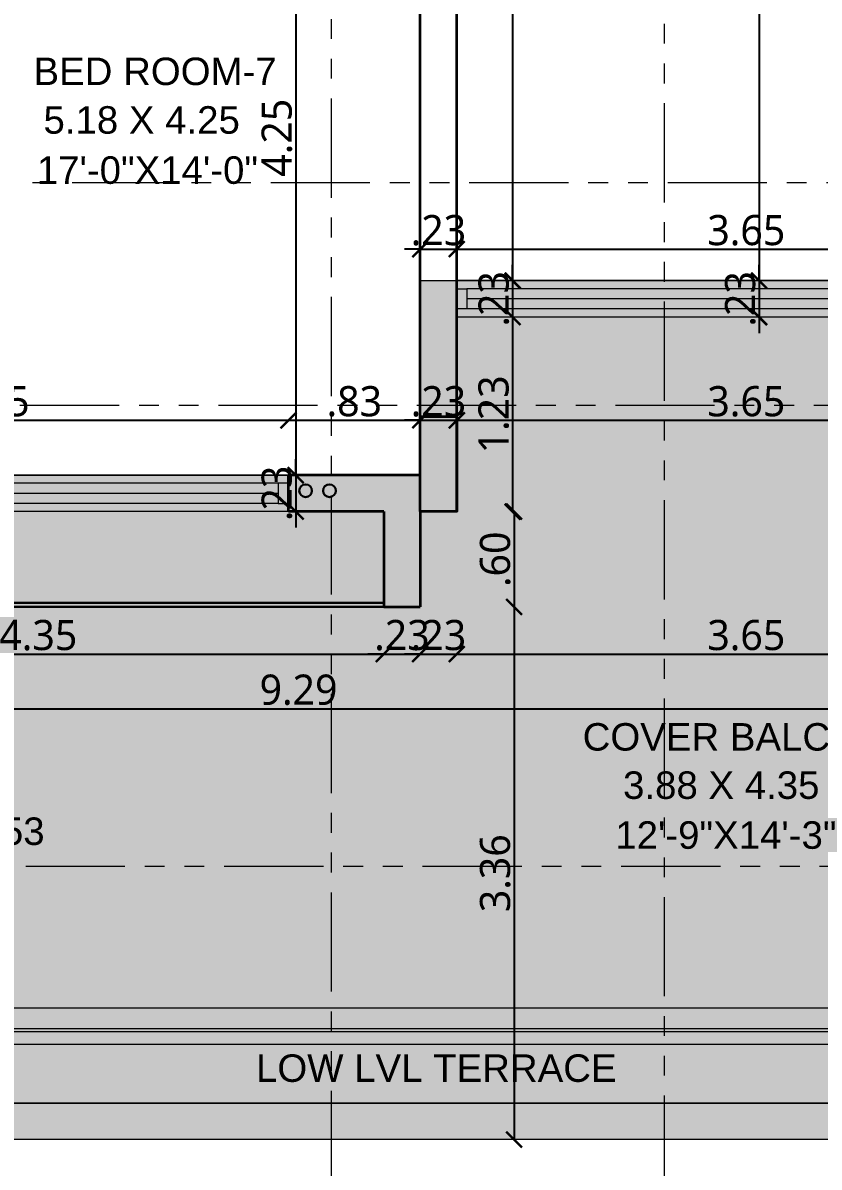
# Model space of a CAD drawing. Extents: x 2450 to 2649, y -7 to 131.
# Drawn here: x 2458.09 to 2463.1, y 55.5 to 62.7 of the extents above; entities that cross this region are included whole.
import ezdxf

# ---------------------------------------------------------------- set-up
doc = ezdxf.new("R2010")
doc.units = 0
doc.header["$MEASUREMENT"] = 0
doc.header["$PDMODE"] = 34
doc.linetypes.add('HIDDEN', pattern=[0.375, 0.25, -0.125])
doc.linetypes.add('PHANTOM2', pattern=[1.25, 0.625, -0.125, 0.125, -0.125, 0.125, -0.125])
for name, color, linetype, lineweight in [('COLUMN', 5, 'Continuous', 35), ('DOOR-WINDOW', 35, 'Continuous', 13), ('DROP', 35, 'Continuous', 13), ('M.S.JALI', 200, 'Continuous', 30), ('PIPE', 240, 'Continuous', 30), ('SECTION LINE', 3, 'PHANTOM2', 5), ('terrace-02', 63, 'Continuous', 18), ('TEXT-1', 7, 'Continuous', 9), ('WALL', 30, 'Continuous', 35), ('WINDOW-LINE', 25, 'Continuous', 9)]:
    doc.layers.add(name, color=color, linetype=linetype, lineweight=lineweight)
for name, color, linetype, lineweight, true_color in [('COULMN HATCH', 7, 'Continuous', 13, 0xadadad), ('HEATCH BEAM BOTTOM', 7, 'Continuous', 13, 0x92bdc9), ('R.C.C PROJATION', 7, 'HIDDEN', 13, 0xa32900), ('RAILING', 7, 'Continuous', 5, 0x994d00), ('WORKING DIM', 7, 'Continuous', 15, 0x292929)]:
    doc.layers.add(name, color=color, linetype=linetype, lineweight=lineweight, true_color=true_color)
doc.styles.add('ARIAL', font='arial.ttf')
doc.styles.get("Standard").update_dxf_attribs({"font": 'malgunsl.ttf'})
doc.dimstyles.new('R07', dxfattribs={"dimtxt": 0.19, "dimasz": 0.1, "dimexe": 0.18, "dimexo": 0.0625, "dimgap": 0.02, "dimtad": 1, "dimzin": 4, "dimdsep": 46, "dimtxsty": 'Standard', "dimblk": 'ARCHTICK', "dimcen": 0, "dimse1": 1, "dimse2": 1, "dimclrd": 256, "dimclre": 48, "dimclrt": 256, "dimadec": 0, "dimazin": 0, "dimtm": 1e-09, "dimtfac": 1, "dimtix": 1, "dimtmove": 1, "dimatfit": 3, "dimfxl": 0.18, "dimtolj": 1, "dimtzin": 0, "dimlwe": 15, "dimarcsym": 0})

# ---------------------------------------------------------------- blocks, each defined once
blk = doc.blocks.new('*U47')
at = {"layer": 'WINDOW-LINE'}
for p, q in [((175536.9, -38873.47), (175536.9, -38730.75)), ((175545.9, -38873.47), (175545.9, -38730.75))]:
    blk.add_line(p, q, dxfattribs=at)
at = {"layer": 'WINDOW-LINE', "color": 35, "true_color": 0x9d754d}
for p, q in [((175538.9, -38870.97), (175538.9, -38733.25)), ((175543.9, -38870.97), (175543.9, -38733.25))]:
    blk.add_line(p, q, dxfattribs=at)
at = {"layer": 'WINDOW-LINE', "color": 4, "true_color": 0x24ffff}
blk.add_line((175541.4, -38870.97), (175541.4, -38733.25), dxfattribs=at)
at = {"layer": 'WINDOW-LINE'}
for points in [[(175536.9, -38730.75), (175545.9, -38730.75), (175545.9, -38730.75), (175536.9, -38730.75)], [(175536.9, -38873.47), (175545.9, -38873.47), (175545.9, -38873.47), (175536.9, -38873.47)]]:
    blk.add_lwpolyline(points, close=True, dxfattribs=at)
at = {"layer": 'WINDOW-LINE', "color": 35, "true_color": 0x9d754d}
for points in [[(175538.9, -38730.75), (175543.9, -38730.75), (175543.9, -38733.25), (175538.9, -38733.25)], [(175538.9, -38873.47), (175543.9, -38873.47), (175543.9, -38870.97), (175538.9, -38870.97)]]:
    blk.add_lwpolyline(points, close=True, dxfattribs=at)
blk = doc.blocks.new('*U73')
at = {"layer": 'WINDOW-LINE'}
for p, q in [((175536.9, -38838.75), (175536.9, -38692.01)), ((175545.9, -38838.75), (175545.9, -38692.01))]:
    blk.add_line(p, q, dxfattribs=at)
at = {"layer": 'WINDOW-LINE', "color": 35, "true_color": 0x9d754d}
for p, q in [((175538.9, -38836.25), (175538.9, -38694.51)), ((175543.9, -38836.25), (175543.9, -38694.51))]:
    blk.add_line(p, q, dxfattribs=at)
at = {"layer": 'WINDOW-LINE', "color": 4, "true_color": 0x24ffff}
blk.add_line((175541.4, -38836.25), (175541.4, -38694.51), dxfattribs=at)
at = {"layer": 'WINDOW-LINE'}
for points in [[(175536.9, -38692.01), (175545.9, -38692.01), (175545.9, -38692.01), (175536.9, -38692.01)], [(175536.9, -38838.75), (175545.9, -38838.75), (175545.9, -38838.75), (175536.9, -38838.75)]]:
    blk.add_lwpolyline(points, close=True, dxfattribs=at)
at = {"layer": 'WINDOW-LINE', "color": 35, "true_color": 0x9d754d}
for points in [[(175538.9, -38692.01), (175543.9, -38692.01), (175543.9, -38694.51), (175538.9, -38694.51)], [(175538.9, -38838.75), (175543.9, -38838.75), (175543.9, -38836.25), (175538.9, -38836.25)]]:
    blk.add_lwpolyline(points, close=True, dxfattribs=at)
blk = doc.blocks.new('_ArchTick')
at = {"color": 0, "linetype": 'ByBlock', "const_width": 0.15}
blk.add_lwpolyline([(-0.5, -0.5), (0.5, 0.5)], dxfattribs=at)
blk = doc.blocks.new('*D3886')
at = {"layer": 'DEFPOINTS', "color": 0, "transparency": 16777216}
for p in [(2456.0128, 59.2388), (2460.3628, 59.2388), (2460.3628, 58.7273)]:
    blk.add_point(p, dxfattribs=at)
at = {"layer": 'WORKING DIM', "lineweight": -2, "transparency": 16777216}
blk.add_line((2456.0128, 58.7273), (2460.3628, 58.7273), dxfattribs=at)
at = {"layer": 'WORKING DIM', "lineweight": -2, "transparency": 16777216, "xscale": 0.1, "yscale": 0.1, "zscale": 0.1, "rotation": 180}
blk.add_blockref('_ArchTick', (2456.0128, 58.7273), dxfattribs=at)
at = {"layer": 'WORKING DIM', "lineweight": -2, "transparency": 16777216, "xscale": 0.1, "yscale": 0.1, "zscale": 0.1}
blk.add_blockref('_ArchTick', (2460.3628, 58.7273), dxfattribs=at)
at = {"layer": 'WORKING DIM', "transparency": 16777216, "insert": (2458.1878, 58.8456), "char_height": 0.19, "attachment_point": 5}
blk.add_mtext('\\A1;4.35', dxfattribs=at)
blk = doc.blocks.new('*D3887')
at = {"layer": 'DEFPOINTS', "color": 0, "transparency": 16777216}
for p in [(2460.5928, 59.6246), (2460.8228, 59.6246), (2460.8228, 58.7273)]:
    blk.add_point(p, dxfattribs=at)
at = {"layer": 'WORKING DIM', "lineweight": -2, "transparency": 16777216}
for p, q in [((2460.5928, 58.7273), (2460.4928, 58.7273)), ((2460.5928, 58.7273), (2460.8228, 58.7273)), ((2460.8228, 58.7273), (2460.9228, 58.7273))]:
    blk.add_line(p, q, dxfattribs=at)
at = {"layer": 'WORKING DIM', "lineweight": -2, "transparency": 16777216, "xscale": 0.1, "yscale": 0.1, "zscale": 0.1}
blk.add_blockref('_ArchTick', (2460.5928, 58.7273), dxfattribs=at)
at = {"layer": 'WORKING DIM', "lineweight": -2, "transparency": 16777216, "xscale": 0.1, "yscale": 0.1, "zscale": 0.1, "rotation": 180}
blk.add_blockref('_ArchTick', (2460.8228, 58.7273), dxfattribs=at)
at = {"layer": 'WORKING DIM', "transparency": 16777216, "insert": (2460.7078, 58.8456), "char_height": 0.19, "attachment_point": 5}
blk.add_mtext('\\A1;.23', dxfattribs=at)
blk = doc.blocks.new('*D3888')
at = {"layer": 'DEFPOINTS', "color": 0, "transparency": 16777216}
for p in [(2464.4701, 59.7996), (2460.8228, 59.6246), (2464.4701, 58.7273)]:
    blk.add_point(p, dxfattribs=at)
at = {"layer": 'WORKING DIM', "lineweight": -2, "transparency": 16777216}
blk.add_line((2460.8228, 58.7273), (2464.4701, 58.7273), dxfattribs=at)
at = {"layer": 'WORKING DIM', "lineweight": -2, "transparency": 16777216, "xscale": 0.1, "yscale": 0.1, "zscale": 0.1, "rotation": 180}
blk.add_blockref('_ArchTick', (2460.8228, 58.7273), dxfattribs=at)
at = {"layer": 'WORKING DIM', "lineweight": -2, "transparency": 16777216, "xscale": 0.1, "yscale": 0.1, "zscale": 0.1}
blk.add_blockref('_ArchTick', (2464.4701, 58.7273), dxfattribs=at)
at = {"layer": 'WORKING DIM', "transparency": 16777216, "insert": (2462.6465, 58.8456), "char_height": 0.19, "attachment_point": 5}
blk.add_mtext('\\A1;3.65', dxfattribs=at)
blk = doc.blocks.new('*D3894')
at = {"layer": 'DEFPOINTS', "color": 0, "transparency": 16777216}
for p in [(2464.4701, 59.5055), (2455.1828, 59.4455), (2464.4701, 58.3832)]:
    blk.add_point(p, dxfattribs=at)
at = {"layer": 'WORKING DIM', "lineweight": -2, "transparency": 16777216}
blk.add_line((2455.1828, 58.3832), (2464.4701, 58.3832), dxfattribs=at)
at = {"layer": 'WORKING DIM', "lineweight": -2, "transparency": 16777216, "xscale": 0.1, "yscale": 0.1, "zscale": 0.1, "rotation": 180}
blk.add_blockref('_ArchTick', (2455.1828, 58.3832), dxfattribs=at)
at = {"layer": 'WORKING DIM', "lineweight": -2, "transparency": 16777216, "xscale": 0.1, "yscale": 0.1, "zscale": 0.1}
blk.add_blockref('_ArchTick', (2464.4701, 58.3832), dxfattribs=at)
at = {"layer": 'WORKING DIM', "transparency": 16777216, "insert": (2459.8265, 58.5015), "char_height": 0.19, "attachment_point": 5}
blk.add_mtext('\\A1;9.29', dxfattribs=at)
blk = doc.blocks.new('*D3940')
at = {"layer": 'DEFPOINTS', "color": 0, "transparency": 16777216}
for p in [(2459.5428, 64.1046), (2459.5428, 59.8546), (2459.8087, 59.8546)]:
    blk.add_point(p, dxfattribs=at)
at = {"layer": 'WORKING DIM', "lineweight": -2, "transparency": 16777216}
blk.add_line((2459.8087, 64.1046), (2459.8087, 59.8546), dxfattribs=at)
at = {"layer": 'WORKING DIM', "lineweight": -2, "transparency": 16777216, "xscale": 0.1, "yscale": 0.1, "zscale": 0.1}
for p, rotation in [((2459.8087, 64.1046), 90), ((2459.8087, 59.8546), 270)]:
    blk.add_blockref('_ArchTick', p, dxfattribs=dict(at, rotation=rotation))
at = {"layer": 'WORKING DIM', "transparency": 16777216, "insert": (2459.6905, 61.9796), "char_height": 0.19, "attachment_point": 5, "rotation": 90}
blk.add_mtext('\\A1;4.25', dxfattribs=at)
blk = doc.blocks.new('*D3941')
at = {"layer": 'DEFPOINTS', "color": 0, "transparency": 16777216}
for p in [(2459.5428, 59.8546), (2459.5428, 59.6246), (2459.8087, 59.6246)]:
    blk.add_point(p, dxfattribs=at)
at = {"layer": 'WORKING DIM', "lineweight": -2, "transparency": 16777216}
for p, q in [((2459.8087, 59.8546), (2459.8087, 59.9546)), ((2459.8087, 59.8546), (2459.8087, 59.6246)), ((2459.8087, 59.6246), (2459.8087, 59.5246))]:
    blk.add_line(p, q, dxfattribs=at)
at = {"layer": 'WORKING DIM', "lineweight": -2, "transparency": 16777216, "xscale": 0.1, "yscale": 0.1, "zscale": 0.1}
for p, rotation in [((2459.8087, 59.8546), 270), ((2459.8087, 59.6246), 90)]:
    blk.add_blockref('_ArchTick', p, dxfattribs=dict(at, rotation=rotation))
at = {"layer": 'WORKING DIM', "transparency": 16777216, "insert": (2459.6904, 59.7396), "char_height": 0.19, "attachment_point": 5, "rotation": 90}
blk.add_mtext('\\A1;.23', dxfattribs=at)
blk = doc.blocks.new('*D3949')
at = {"layer": 'DEFPOINTS', "color": 0, "transparency": 16777216}
for p in [(2461.6528, 66.4496), (2461.6528, 61.0796), (2462.7271, 61.0796)]:
    blk.add_point(p, dxfattribs=at)
at = {"layer": 'WORKING DIM', "lineweight": -2, "transparency": 16777216}
blk.add_line((2462.7271, 66.4496), (2462.7271, 61.0796), dxfattribs=at)
at = {"layer": 'WORKING DIM', "lineweight": -2, "transparency": 16777216, "xscale": 0.1, "yscale": 0.1, "zscale": 0.1}
for p, rotation in [((2462.7271, 66.4496), 90), ((2462.7271, 61.0796), 270)]:
    blk.add_blockref('_ArchTick', p, dxfattribs=dict(at, rotation=rotation))
at = {"layer": 'WORKING DIM', "transparency": 16777216, "insert": (2462.6088, 63.7646), "char_height": 0.19, "attachment_point": 5, "rotation": 90}
blk.add_mtext('\\A1;5.37', dxfattribs=at)
blk = doc.blocks.new('*D3950')
at = {"layer": 'DEFPOINTS', "color": 0, "transparency": 16777216}
for p in [(2461.6528, 61.0796), (2460.8228, 60.8496), (2462.7271, 60.8496)]:
    blk.add_point(p, dxfattribs=at)
at = {"layer": 'WORKING DIM', "lineweight": -2, "transparency": 16777216}
for p, q in [((2462.7271, 61.0796), (2462.7271, 61.1796)), ((2462.7271, 61.0796), (2462.7271, 60.8496)), ((2462.7271, 60.8496), (2462.7271, 60.7496))]:
    blk.add_line(p, q, dxfattribs=at)
at = {"layer": 'WORKING DIM', "lineweight": -2, "transparency": 16777216, "xscale": 0.1, "yscale": 0.1, "zscale": 0.1}
for p, rotation in [((2462.7271, 61.0796), 270), ((2462.7271, 60.8496), 90)]:
    blk.add_blockref('_ArchTick', p, dxfattribs=dict(at, rotation=rotation))
at = {"layer": 'WORKING DIM', "transparency": 16777216, "insert": (2462.6088, 60.9646), "char_height": 0.19, "attachment_point": 5, "rotation": 90}
blk.add_mtext('\\A1;.23', dxfattribs=at)
blk = doc.blocks.new('*D3959')
at = {"layer": 'DEFPOINTS', "color": 0, "transparency": 16777216}
for p in [(2460.8228, 64.9496), (2460.8228, 61.0796), (2461.1747, 61.0796)]:
    blk.add_point(p, dxfattribs=at)
at = {"layer": 'WORKING DIM', "lineweight": -2, "transparency": 16777216}
blk.add_line((2461.1747, 64.9496), (2461.1747, 61.0796), dxfattribs=at)
at = {"layer": 'WORKING DIM', "lineweight": -2, "transparency": 16777216, "xscale": 0.1, "yscale": 0.1, "zscale": 0.1}
for p, rotation in [((2461.1747, 64.9496), 90), ((2461.1747, 61.0796), 270)]:
    blk.add_blockref('_ArchTick', p, dxfattribs=dict(at, rotation=rotation))
at = {"layer": 'WORKING DIM', "transparency": 16777216, "insert": (2461.0564, 63.0146), "char_height": 0.19, "attachment_point": 5, "rotation": 90}
blk.add_mtext('\\A1;3.87', dxfattribs=at)
blk = doc.blocks.new('*D3960')
at = {"layer": 'DEFPOINTS', "color": 0, "transparency": 16777216}
for p in [(2460.8228, 61.0796), (2460.8228, 60.8496), (2461.1747, 60.8496)]:
    blk.add_point(p, dxfattribs=at)
at = {"layer": 'WORKING DIM', "lineweight": -2, "transparency": 16777216}
for p, q in [((2461.1747, 61.0796), (2461.1747, 61.1796)), ((2461.1747, 61.0796), (2461.1747, 60.8496)), ((2461.1747, 60.8496), (2461.1747, 60.7496))]:
    blk.add_line(p, q, dxfattribs=at)
at = {"layer": 'WORKING DIM', "lineweight": -2, "transparency": 16777216, "xscale": 0.1, "yscale": 0.1, "zscale": 0.1}
for p, rotation in [((2461.1747, 61.0796), 270), ((2461.1747, 60.8496), 90)]:
    blk.add_blockref('_ArchTick', p, dxfattribs=dict(at, rotation=rotation))
at = {"layer": 'WORKING DIM', "transparency": 16777216, "insert": (2461.0564, 60.9646), "char_height": 0.19, "attachment_point": 5, "rotation": 90}
blk.add_mtext('\\A1;.23', dxfattribs=at)
blk = doc.blocks.new('*D3961')
at = {"layer": 'DEFPOINTS', "color": 0, "transparency": 16777216}
for p in [(2460.8228, 60.8496), (2460.8228, 59.6246), (2461.1747, 59.6246)]:
    blk.add_point(p, dxfattribs=at)
at = {"layer": 'WORKING DIM', "lineweight": -2, "transparency": 16777216}
blk.add_line((2461.1747, 60.8496), (2461.1747, 59.6246), dxfattribs=at)
at = {"layer": 'WORKING DIM', "lineweight": -2, "transparency": 16777216, "xscale": 0.1, "yscale": 0.1, "zscale": 0.1}
for p, rotation in [((2461.1747, 60.8496), 90), ((2461.1747, 59.6246), 270)]:
    blk.add_blockref('_ArchTick', p, dxfattribs=dict(at, rotation=rotation))
at = {"layer": 'WORKING DIM', "transparency": 16777216, "insert": (2461.0559, 60.2371), "char_height": 0.19, "attachment_point": 5, "rotation": 90}
blk.add_mtext('\\A1;1.23', dxfattribs=at)
blk = doc.blocks.new('*D4079')
at = {"layer": 'DEFPOINTS', "color": 0, "transparency": 16777216}
for p in [(2459.7628, 60.1999), (2456.0128, 59.8546), (2459.7628, 59.8546)]:
    blk.add_point(p, dxfattribs=at)
at = {"layer": 'WORKING DIM', "lineweight": -2, "transparency": 16777216}
blk.add_line((2456.0128, 60.1999), (2459.7628, 60.1999), dxfattribs=at)
at = {"layer": 'WORKING DIM', "lineweight": -2, "transparency": 16777216, "xscale": 0.1, "yscale": 0.1, "zscale": 0.1, "rotation": 180}
blk.add_blockref('_ArchTick', (2456.0128, 60.1999), dxfattribs=at)
at = {"layer": 'WORKING DIM', "lineweight": -2, "transparency": 16777216, "xscale": 0.1, "yscale": 0.1, "zscale": 0.1}
blk.add_blockref('_ArchTick', (2459.7628, 60.1999), dxfattribs=at)
at = {"layer": 'WORKING DIM', "transparency": 16777216, "insert": (2457.8878, 60.3182), "char_height": 0.19, "attachment_point": 5}
blk.add_mtext('\\A1;3.75', dxfattribs=at)
blk = doc.blocks.new('*D4080')
at = {"layer": 'DEFPOINTS', "color": 0, "transparency": 16777216}
for p in [(2460.5928, 60.1999), (2459.7628, 59.8546), (2460.5928, 59.8546)]:
    blk.add_point(p, dxfattribs=at)
at = {"layer": 'WORKING DIM', "lineweight": -2, "transparency": 16777216}
blk.add_line((2459.7628, 60.1999), (2460.5928, 60.1999), dxfattribs=at)
at = {"layer": 'WORKING DIM', "lineweight": -2, "transparency": 16777216, "xscale": 0.1, "yscale": 0.1, "zscale": 0.1, "rotation": 180}
blk.add_blockref('_ArchTick', (2459.7628, 60.1999), dxfattribs=at)
at = {"layer": 'WORKING DIM', "lineweight": -2, "transparency": 16777216, "xscale": 0.1, "yscale": 0.1, "zscale": 0.1}
blk.add_blockref('_ArchTick', (2460.5928, 60.1999), dxfattribs=at)
at = {"layer": 'WORKING DIM', "transparency": 16777216, "insert": (2460.1778, 60.3182), "char_height": 0.19, "attachment_point": 5}
blk.add_mtext('\\A1;.83', dxfattribs=at)
blk = doc.blocks.new('*D4081')
at = {"layer": 'DEFPOINTS', "color": 0, "transparency": 16777216}
for p in [(2460.8228, 60.1999), (2460.5928, 59.8546), (2460.8228, 59.8546)]:
    blk.add_point(p, dxfattribs=at)
at = {"layer": 'WORKING DIM', "lineweight": -2, "transparency": 16777216}
for p, q in [((2460.5928, 60.1999), (2460.4928, 60.1999)), ((2460.5928, 60.1999), (2460.8228, 60.1999)), ((2460.8228, 60.1999), (2460.9228, 60.1999))]:
    blk.add_line(p, q, dxfattribs=at)
at = {"layer": 'WORKING DIM', "lineweight": -2, "transparency": 16777216, "xscale": 0.1, "yscale": 0.1, "zscale": 0.1}
blk.add_blockref('_ArchTick', (2460.5928, 60.1999), dxfattribs=at)
at = {"layer": 'WORKING DIM', "lineweight": -2, "transparency": 16777216, "xscale": 0.1, "yscale": 0.1, "zscale": 0.1, "rotation": 180}
blk.add_blockref('_ArchTick', (2460.8228, 60.1999), dxfattribs=at)
at = {"layer": 'WORKING DIM', "transparency": 16777216, "insert": (2460.7078, 60.3182), "char_height": 0.19, "attachment_point": 5}
blk.add_mtext('\\A1;.23', dxfattribs=at)
blk = doc.blocks.new('*D4082')
at = {"layer": 'DEFPOINTS', "color": 0, "transparency": 16777216}
for p in [(2464.4701, 60.1999), (2460.8228, 59.8546), (2464.4701, 59.7996)]:
    blk.add_point(p, dxfattribs=at)
at = {"layer": 'WORKING DIM', "lineweight": -2, "transparency": 16777216}
blk.add_line((2460.8228, 60.1999), (2464.4701, 60.1999), dxfattribs=at)
at = {"layer": 'WORKING DIM', "lineweight": -2, "transparency": 16777216, "xscale": 0.1, "yscale": 0.1, "zscale": 0.1, "rotation": 180}
blk.add_blockref('_ArchTick', (2460.8228, 60.1999), dxfattribs=at)
at = {"layer": 'WORKING DIM', "lineweight": -2, "transparency": 16777216, "xscale": 0.1, "yscale": 0.1, "zscale": 0.1}
blk.add_blockref('_ArchTick', (2464.4701, 60.1999), dxfattribs=at)
at = {"layer": 'WORKING DIM', "transparency": 16777216, "insert": (2462.6465, 60.3182), "char_height": 0.19, "attachment_point": 5}
blk.add_mtext('\\A1;3.65', dxfattribs=at)
blk = doc.blocks.new('*D4095')
at = {"layer": 'DEFPOINTS', "color": 0, "transparency": 16777216}
for p in [(2460.8228, 61.2777), (2460.8228, 61.0796), (2460.5928, 59.8546)]:
    blk.add_point(p, dxfattribs=at)
at = {"layer": 'WORKING DIM', "lineweight": -2, "transparency": 16777216}
for p, q in [((2460.5928, 61.2777), (2460.4928, 61.2777)), ((2460.5928, 61.2777), (2460.8228, 61.2777)), ((2460.8228, 61.2777), (2460.9228, 61.2777))]:
    blk.add_line(p, q, dxfattribs=at)
at = {"layer": 'WORKING DIM', "lineweight": -2, "transparency": 16777216, "xscale": 0.1, "yscale": 0.1, "zscale": 0.1}
blk.add_blockref('_ArchTick', (2460.5928, 61.2777), dxfattribs=at)
at = {"layer": 'WORKING DIM', "lineweight": -2, "transparency": 16777216, "xscale": 0.1, "yscale": 0.1, "zscale": 0.1, "rotation": 180}
blk.add_blockref('_ArchTick', (2460.8228, 61.2777), dxfattribs=at)
at = {"layer": 'WORKING DIM', "transparency": 16777216, "insert": (2460.7078, 61.396), "char_height": 0.19, "attachment_point": 5}
blk.add_mtext('\\A1;.23', dxfattribs=at)
blk = doc.blocks.new('*D4096')
at = {"layer": 'DEFPOINTS', "color": 0, "transparency": 16777216}
for p in [(2464.4701, 61.2777), (2460.8228, 61.0796), (2464.4701, 61.0796)]:
    blk.add_point(p, dxfattribs=at)
at = {"layer": 'WORKING DIM', "lineweight": -2, "transparency": 16777216}
blk.add_line((2460.8228, 61.2777), (2464.4701, 61.2777), dxfattribs=at)
at = {"layer": 'WORKING DIM', "lineweight": -2, "transparency": 16777216, "xscale": 0.1, "yscale": 0.1, "zscale": 0.1, "rotation": 180}
blk.add_blockref('_ArchTick', (2460.8228, 61.2777), dxfattribs=at)
at = {"layer": 'WORKING DIM', "lineweight": -2, "transparency": 16777216, "xscale": 0.1, "yscale": 0.1, "zscale": 0.1}
blk.add_blockref('_ArchTick', (2464.4701, 61.2777), dxfattribs=at)
at = {"layer": 'WORKING DIM', "transparency": 16777216, "insert": (2462.6465, 61.396), "char_height": 0.19, "attachment_point": 5}
blk.add_mtext('\\A1;3.65', dxfattribs=at)
blk = doc.blocks.new('*D4106')
at = {"layer": 'DEFPOINTS', "color": 0, "transparency": 16777216}
for p in [(2454.5828, 59.8871), (2473.6501, 59.8871), (2473.6501, 54.6337)]:
    blk.add_point(p, dxfattribs=at)
at = {"layer": 'WORKING DIM', "lineweight": -2, "transparency": 16777216}
blk.add_line((2454.5828, 54.6337), (2473.6501, 54.6337), dxfattribs=at)
at = {"layer": 'WORKING DIM', "lineweight": -2, "transparency": 16777216, "xscale": 0.1, "yscale": 0.1, "zscale": 0.1, "rotation": 180}
blk.add_blockref('_ArchTick', (2454.5828, 54.6337), dxfattribs=at)
at = {"layer": 'WORKING DIM', "lineweight": -2, "transparency": 16777216, "xscale": 0.1, "yscale": 0.1, "zscale": 0.1}
blk.add_blockref('_ArchTick', (2473.6501, 54.6337), dxfattribs=at)
at = {"layer": 'WORKING DIM', "transparency": 16777216, "insert": (2464.1165, 54.7525), "char_height": 0.19, "attachment_point": 5}
blk.add_mtext('\\A1;19.07', dxfattribs=at)
blk = doc.blocks.new('*D4116')
at = {"layer": 'DEFPOINTS', "color": 0, "transparency": 16777216}
for p in [(2460.3628, 59.2388), (2460.5928, 59.2388), (2460.5928, 58.7273)]:
    blk.add_point(p, dxfattribs=at)
at = {"layer": 'WORKING DIM', "lineweight": -2, "transparency": 16777216}
for p, q in [((2460.3628, 58.7273), (2460.2628, 58.7273)), ((2460.3628, 58.7273), (2460.5928, 58.7273)), ((2460.5928, 58.7273), (2460.6928, 58.7273))]:
    blk.add_line(p, q, dxfattribs=at)
at = {"layer": 'WORKING DIM', "lineweight": -2, "transparency": 16777216, "xscale": 0.1, "yscale": 0.1, "zscale": 0.1}
blk.add_blockref('_ArchTick', (2460.3628, 58.7273), dxfattribs=at)
at = {"layer": 'WORKING DIM', "lineweight": -2, "transparency": 16777216, "xscale": 0.1, "yscale": 0.1, "zscale": 0.1, "rotation": 180}
blk.add_blockref('_ArchTick', (2460.5928, 58.7273), dxfattribs=at)
at = {"layer": 'WORKING DIM', "transparency": 16777216, "insert": (2460.4778, 58.8456), "char_height": 0.19, "attachment_point": 5}
blk.add_mtext('\\A1;.23', dxfattribs=at)
blk = doc.blocks.new('*D4117')
at = {"layer": 'DEFPOINTS', "color": 0, "transparency": 16777216}
for p in [(2460.5928, 59.6246), (2460.5928, 59.0246), (2461.1838, 59.0246)]:
    blk.add_point(p, dxfattribs=at)
at = {"layer": 'WORKING DIM', "lineweight": -2, "transparency": 16777216}
blk.add_line((2461.1838, 59.6246), (2461.1838, 59.0246), dxfattribs=at)
at = {"layer": 'WORKING DIM', "lineweight": -2, "transparency": 16777216, "xscale": 0.1, "yscale": 0.1, "zscale": 0.1}
for p, rotation in [((2461.1838, 59.6246), 90), ((2461.1838, 59.0246), 270)]:
    blk.add_blockref('_ArchTick', p, dxfattribs=dict(at, rotation=rotation))
at = {"layer": 'WORKING DIM', "transparency": 16777216, "insert": (2461.0655, 59.3246), "char_height": 0.19, "attachment_point": 5, "rotation": 90}
blk.add_mtext('\\A1;.60', dxfattribs=at)
blk = doc.blocks.new('*D4118')
at = {"layer": 'DEFPOINTS', "color": 0, "transparency": 16777216}
for p in [(2460.4778, 59.0246), (2460.5928, 55.6696), (2461.1838, 55.6696)]:
    blk.add_point(p, dxfattribs=at)
at = {"layer": 'WORKING DIM', "lineweight": -2, "transparency": 16777216}
blk.add_line((2461.1838, 59.0246), (2461.1838, 55.6696), dxfattribs=at)
at = {"layer": 'WORKING DIM', "lineweight": -2, "transparency": 16777216, "xscale": 0.1, "yscale": 0.1, "zscale": 0.1}
for p, rotation in [((2461.1838, 59.0246), 90), ((2461.1838, 55.6696), 270)]:
    blk.add_blockref('_ArchTick', p, dxfattribs=dict(at, rotation=rotation))
at = {"layer": 'WORKING DIM', "transparency": 16777216, "insert": (2461.0655, 57.3471), "char_height": 0.19, "attachment_point": 5, "rotation": 90}
blk.add_mtext('\\A1;3.36', dxfattribs=at)

msp = doc.modelspace()

# ---------------------------------------------------------------- hatches: boundary and pattern name
at = {"layer": 'COULMN HATCH', "ltscale": 0.001}
h = msp.add_hatch(color=256, dxfattribs=at)
h.dxf.hatch_style = 1
h.paths.add_polyline_path([(2468.0201, 70.9396), (2468.0201, 70.4896), (2468.2501, 70.4896), (2468.2501, 70.9396)])
h.paths.add_polyline_path([(2473.0501, 70.1946), (2472.8201, 70.1946), (2472.8201, 70.7196), (2473.0501, 70.7196)])
h.paths.add_polyline_path([(2463.5601, 70.7196), (2463.5601, 70.4896), (2463.0351, 70.4896), (2463.0351, 70.7196)])
h.paths.add_polyline_path([(2460.5928, 71.1596), (2460.8228, 71.1596), (2460.8228, 70.6346), (2460.5928, 70.6346)])
h.paths.add_polyline_path([(2455.1828, 71.4546), (2455.4128, 71.4546), (2455.4128, 70.9296), (2455.1828, 70.9296)])
h.paths.add_polyline_path([(2472.8201, 67.0496), (2473.0501, 67.0496), (2473.0501, 66.4496), (2472.8201, 66.4496)])
h.paths.add_polyline_path([(2467.7201, 66.4496), (2467.7201, 66.6796), (2468.4701, 66.6796), (2468.4701, 66.4496)])
h.paths.add_polyline_path([(2463.1501, 66.4496), (2462.9201, 66.4496), (2462.9201, 67.1996), (2463.1501, 67.1996)])
h.paths.add_polyline_path([(2460.8228, 66.4496), (2460.5928, 66.4496), (2460.5928, 67.1996), (2460.8228, 67.1996)])
h.paths.add_polyline_path([(2455.1828, 66.6796), (2455.4128, 66.6796), (2455.4128, 66.0796), (2455.1828, 66.0796)])
h.paths.add_polyline_path([(2460.8228, 63.8046), (2460.5928, 63.8046), (2460.5928, 64.5546), (2460.8228, 64.5546)])
h.paths.add_polyline_path([(2455.1828, 64.6296), (2455.4128, 64.6296), (2455.4128, 64.1046), (2455.1828, 64.1046)])
h.paths.add_polyline_path([(2460.5928, 60.2246), (2460.8228, 60.2246), (2460.8228, 59.6246), (2460.5928, 59.6246)])
h.paths.add_polyline_path([(2455.7828, 59.8546), (2455.7828, 59.6246), (2455.1828, 59.6246), (2455.1828, 59.8546)])
h.paths.add_polyline_path([(2470.1301, 61.0796), (2470.1301, 60.8496), (2469.5301, 60.8496), (2469.5301, 61.0796)])
h.paths.add_polyline_path([(2465.2201, 61.0796), (2465.2201, 60.8496), (2464.4701, 60.8496), (2464.4701, 61.0796)])
h.paths.add_polyline_path([(2472.8201, 61.0796), (2473.0501, 61.0796), (2473.0501, 60.5546), (2472.8201, 60.5546)])
h.paths.add_polyline_path([(2469.9001, 56.4996), (2470.1301, 56.4996), (2470.1301, 56.2696), (2469.9001, 56.2696)])
h.paths.add_polyline_path([(2464.4701, 56.8696), (2464.7001, 56.8696), (2464.7001, 56.2696), (2464.4701, 56.2696)])
at = {"layer": 'DROP', "true_color": 0xf8f6b0}
h = msp.add_hatch(color=51, dxfattribs=at)
h.dxf.hatch_style = 1
h.paths.add_polyline_path([(2454.8128, 55.8996), (2473.4201, 55.8996), (2473.4201, 55.6696), (2454.8128, 55.6696)])
at = {"layer": 'HEATCH BEAM BOTTOM', "ltscale": 10}
h = msp.add_hatch(dxfattribs=at)
h.set_pattern_fill('ANSI33', color=256, scale=0.424953)
h.set_pattern_definition([(45, (522.84511, 170.54396), (-0.075121827, 0.075121827), []), (45, (522.92023, 170.54396), (-0.075121827, 0.075121827), [0.0531191533, -0.0265595766])])
h.paths.add_polyline_path([(2473.0501, 61.0796), (2473.6501, 61.0796), (2473.6501, 55.6696), (2454.5828, 55.6696), (2454.5828, 59.8546), (2460.5928, 59.8546), (2460.5928, 61.0796), (2464.4701, 61.0796), (2464.7001, 61.0796), (2464.7001, 56.4992), (2472.8224, 56.4992), (2472.8201, 60.2496), (2472.8201, 61.0796)])

# ---------------------------------------------------------------- linework, layer by layer
at = {"layer": 'COLUMN'}
msp.add_lwpolyline([(2460.5928, 60.2246), (2460.8228, 60.2246), (2460.8228, 59.6246), (2460.5928, 59.6246)], close=True, dxfattribs=at)
at = {"layer": 'DROP'}
for p, q in [((2455.4128, 56.4996), (2464.4701, 56.4996)), ((2455.1828, 56.2696), (2464.4701, 56.2696))]:
    msp.add_line(p, q, dxfattribs=at)
msp.add_lwpolyline([(2454.8128, 55.8996), (2473.4201, 55.8996), (2473.4201, 55.6696), (2454.8128, 55.6696)], close=True, dxfattribs=at)
at = {"layer": 'HEATCH BEAM BOTTOM', "ltscale": 10}
msp.add_lwpolyline([(2473.0501, 60.4796), (2473.0501, 60.8496), (2473.6501, 60.8496), (2473.6501, 55.6696), (2455.1828, 55.6696), (2455.1828, 59.8546), (2460.5928, 59.8546), (2460.5928, 61.0796), (2464.4701, 61.0796), (2464.7001, 61.0796), (2464.7001, 56.4992), (2472.8224, 56.4992), (2472.8201, 60.2496), (2472.8201, 60.8496), (2473.0501, 60.8496)], dxfattribs=at)
at = {"layer": 'M.S.JALI'}
for p, q in [((2460.3628, 59.0496), (2456.0128, 59.0496)), ((2460.3628, 59.0246), (2456.0128, 59.0246))]:
    msp.add_line(p, q, dxfattribs=at)
at = {"layer": 'PIPE'}
msp.add_circle((2459.871, 59.7559), 0.04, dxfattribs=at)
at = {"layer": 'PIPE', "color": 114, "true_color": 0x139b48}
msp.add_circle((2460.0214, 59.7559), 0.04, dxfattribs=at)
at = {"layer": 'R.C.C PROJATION'}
msp.add_line((2464.4701, 55.6696), (2455.1828, 55.6696), dxfattribs=at)
at = {"layer": 'RAILING', "color": 4}
for p, q in [((2455.2828, 56.3696), (2464.4701, 56.3696)), ((2455.2628, 56.3496), (2464.4701, 56.3496))]:
    msp.add_line(p, q, dxfattribs=at)
at = {"layer": 'SECTION LINE'}
for points in [[(2460.8569, 75.9766), (2460.0323, 75.9766), (2460.0323, 51.562), (2460.7491, 51.562)], [(2461.3778, 75.947), (2462.13, 75.947), (2462.13, 51.564), (2461.637, 51.564)], [(2450.9014, 62.57), (2450.9014, 61.6972), (2477.4113, 61.6972), (2477.4113, 62.5781)], [(2477.4468, 60.8356), (2477.4468, 60.2921), (2450.9229, 60.2921), (2450.9229, 61.0278)], [(2477.4831, 58.5717), (2477.4831, 57.3885), (2450.8739, 57.3885), (2450.8739, 58.2608)]]:
    msp.add_lwpolyline(points, dxfattribs=at)
at = {"layer": 'terrace-02'}
for p, q in [((2464.4701, 55.8996), (2454.8128, 55.8996)), ((2464.4701, 55.8996), (2454.8128, 55.8996)), ((2464.4701, 55.6696), (2454.5828, 55.6696))]:
    msp.add_line(p, q, dxfattribs=at)
at = {"layer": 'WALL'}
for p, q in [((2460.5928, 59.8546), (2460.5928, 64.9496)), ((2460.8228, 59.6246), (2460.8228, 64.9496)), ((2460.5928, 59.8546), (2459.7628, 59.8546)), ((2459.7628, 59.6246), (2459.7628, 59.8546)), ((2460.3628, 59.6246), (2459.7628, 59.6246)), ((2460.3628, 59.6246), (2460.3628, 59.0246)), ((2460.5928, 59.6246), (2460.5928, 59.0246)), ((2460.3628, 59.0246), (2460.5928, 59.0246))]:
    msp.add_line(p, q, dxfattribs=at)

# ---------------------------------------------------------------- block references
at = {"layer": 'DOOR-WINDOW', "xscale": 0.02555555555552771, "yscale": 0.02555555555552771, "zscale": 0.02555555555552771, "rotation": 89.99999999999997}
for name, p in [('*U47', (1471.037, -4425.0933)), ('*U73', (1467.217, -4426.3183))]:
    msp.add_blockref(name, p, dxfattribs=at)

# ---------------------------------------------------------------- texts
at = {"layer": 'TEXT-1', "color": 18, "ltscale": 10, "true_color": 0x000000, "char_height": 0.173107, "attachment_point": 1, "style": 'ARIAL'}
for s, insert, width in [('\\A1;BED ROOM-7', (2458.1573, 62.4843), 1.813052), ('\\A1;5.18 X 4.25', (2458.2202, 62.1781), 1.308194), ('\\A1;COVER BALCONY', (2461.6157, 58.2925), 2.134784), ('\\A1;3.88 X 4.35', (2461.8702, 57.9883), 1.968194), ('\\A1;5.18 X 2.53', (2456.9904, 57.6981), 1.968194), ('\\A1;LOW LVL TERRACE', (2459.5587, 56.206), 3.380599)]:
    msp.add_mtext(s, dxfattribs=dict(at, insert=insert, width=width))
at = {"layer": 'TEXT-1', "color": 146, "ltscale": 10, "true_color": 0x105689, "char_height": 0.173107, "attachment_point": 1, "style": 'ARIAL'}
for s, insert, width in [('\\A1;17\'-0"X14\'-0"', (2458.1782, 61.8622), 1.308194), ('\\A1;12\'-9"X14\'-3"', (2461.8212, 57.674), 1.968194)]:
    msp.add_mtext(s, dxfattribs=dict(at, insert=insert, width=width))

# ---------------------------------------------------------------- dimensions: what is measured, and where the dimension line sits
at = {"layer": 'WORKING DIM'}
for base, p1, p2, picture, middle in [((2462.7271, 61.0796), (2461.6528, 66.4496), (2461.6528, 61.0796), '*D3949', (2462.6088, 63.7646)), ((2461.1747, 61.0796), (2460.8228, 64.9496), (2460.8228, 61.0796), '*D3959', (2461.0564, 63.0146)), ((2459.8087, 59.8546), (2459.5428, 64.1046), (2459.5428, 59.8546), '*D3940', (2459.6905, 61.9796)), ((2462.7271, 60.8496), (2461.6528, 61.0796), (2460.8228, 60.8496), '*D3950', (2462.6088, 60.9646)), ((2461.1747, 60.8496), (2460.8228, 61.0796), (2460.8228, 60.8496), '*D3960', (2461.0564, 60.9646)), ((2461.1746670907, 59.6246409111), (2460.8228431105, 60.8496409111), (2460.8228431105, 59.6246409111), '*D3961', (2461.0558567575, 60.2371409111)), ((2459.8087, 59.6246), (2459.5428, 59.8546), (2459.5428, 59.6246), '*D3941', (2459.6904, 59.7396)), ((2461.1838, 59.0246), (2460.5928, 59.6246), (2460.5928, 59.0246), '*D4117', (2461.0655, 59.3246)), ((2461.1837551006, 55.6696409111), (2460.4778431105, 59.0246409111), (2460.5928431105, 55.6696409111), '*D4118', (2461.0654614228, 57.3471409111))]:
    dim = msp.add_linear_dim(base=base, p1=p1, p2=p2, angle=90, dimstyle='R07', override={"dimpost": '\\X'}, dxfattribs=at)
    dim.commit()
    dim.dimension.update_dxf_attribs({"geometry": picture, "text_midpoint": middle})
for base, p1, p2, picture, middle in [((2460.8228, 61.2777), (2460.5928, 59.8546), (2460.8228, 61.0796), '*D4095', (2460.7078, 61.396)), ((2464.4701, 61.2777), (2460.8228, 61.0796), (2464.4701, 61.0796), '*D4096', (2462.6465, 61.396)), ((2459.7628, 60.1999), (2456.0128, 59.8546), (2459.7628, 59.8546), '*D4079', (2457.8878, 60.3182)), ((2460.5928, 60.1999), (2459.7628, 59.8546), (2460.5928, 59.8546), '*D4080', (2460.1778, 60.3182)), ((2460.8228, 60.1999), (2460.5928, 59.8546), (2460.8228, 59.8546), '*D4081', (2460.7078, 60.3182)), ((2464.4701, 60.1999), (2460.8228, 59.8546), (2464.4701, 59.7996), '*D4082', (2462.6465, 60.3182)), ((2473.6501, 54.6337), (2454.5828, 59.8871), (2473.6501, 59.8871), '*D4106', (2464.1165, 54.7525)), ((2464.4701, 58.7273), (2460.8228, 59.6246), (2464.4701, 59.7996), '*D3888', (2462.6465, 58.8456)), ((2460.8228, 58.7273), (2460.5928, 59.6246), (2460.8228, 59.6246), '*D3887', (2460.7078, 58.8456)), ((2464.4701, 58.3832), (2455.1828, 59.4455), (2464.4701, 59.5055), '*D3894', (2459.8265, 58.5015)), ((2460.3628, 58.7273), (2456.0128, 59.2388), (2460.3628, 59.2388), '*D3886', (2458.1878, 58.8456)), ((2460.5928, 58.7273), (2460.3628, 59.2388), (2460.5928, 59.2388), '*D4116', (2460.4778, 58.8456))]:
    dim = msp.add_linear_dim(base=base, p1=p1, p2=p2, dimstyle='R07', override={"dimpost": '\\X'}, dxfattribs=at)
    dim.commit()
    dim.dimension.update_dxf_attribs({"geometry": picture, "text_midpoint": middle})

doc.saveas('drawing.dxf')
